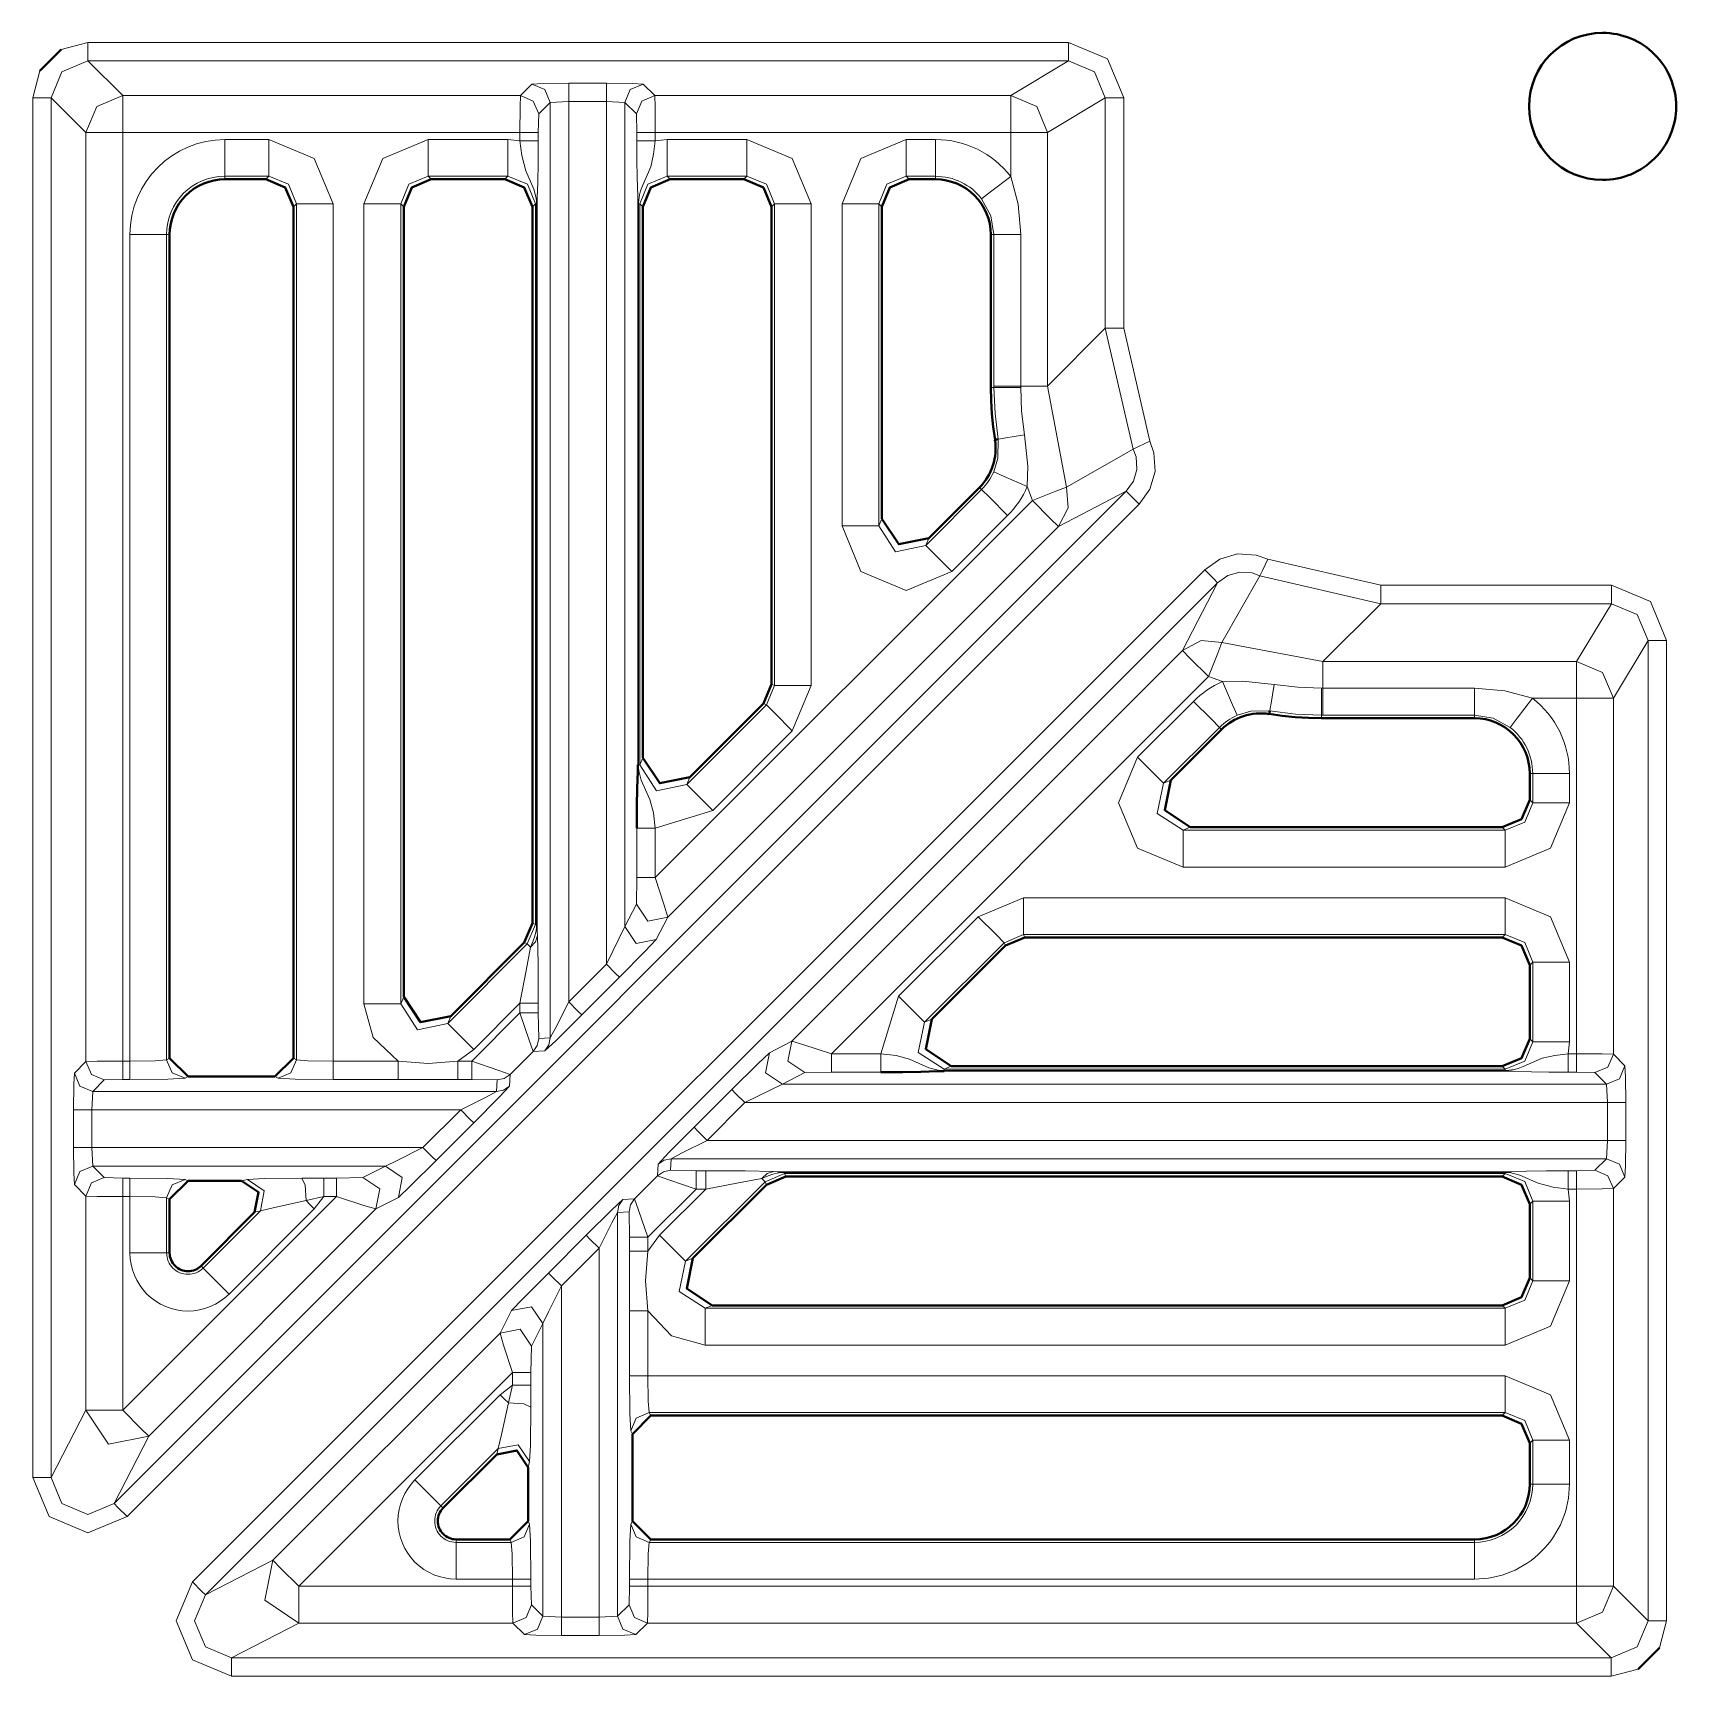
# Model space of a CAD drawing. Header units: millimetres. Extents: x 0 to 2941, y -405 to 1422.
# Drawn here: x 516.38 to 561.07, y 520.5 to 565.19 of the extents above; entities that cross this region are included whole.
import ezdxf

# ---------------------------------------------------------------- set-up
doc = ezdxf.new("R2010")
doc.units = ezdxf.units.MM
doc.layers.add('FINE', color=9, linetype='Continuous')
doc.layers.add('OUTLINE', color=7, linetype='Continuous')

msp = doc.modelspace()

# ---------------------------------------------------------------- linework, layer by layer
at = {"layer": 'FINE', "lineweight": 9}
for p, q in [((517.152, 564.739), (517.879, 564.927)), ((517.879, 564.927), (544.544, 564.927)), ((544.544, 564.427), (517.879, 564.427)), ((517.879, 564.427), (518.823, 563.484)), ((542.971, 563.484), (544.544, 564.427)), ((516.38, 563.428), (516.568, 564.155)), ((529.636, 563.484), (529.951, 563.799)), ((530.951, 563.824), (531.976, 563.824)), ((532.976, 563.799), (533.291, 563.484)), ((516.38, 525.904), (516.38, 563.428)), ((516.88, 563.428), (516.88, 525.904)), ((517.823, 562.484), (516.88, 563.428)), ((518.823, 563.484), (529.636, 563.484)), ((530.451, 563.299), (530.136, 562.984)), ((530.951, 563.325), (530.451, 563.299)), ((530.451, 563.299), (530.451, 537.861)), ((530.951, 538.837), (530.951, 563.325)), ((531.976, 563.325), (530.951, 563.325)), ((531.976, 563.325), (531.976, 539.863)), ((532.476, 563.299), (531.976, 563.325)), ((532.476, 540.886), (532.476, 563.299)), ((532.792, 562.984), (532.476, 563.299)), ((533.291, 563.484), (542.971, 563.484)), ((545.544, 563.428), (543.97, 562.484)), ((545.544, 557.161), (545.544, 563.428)), ((546.044, 563.428), (546.044, 557.161)), ((530.136, 562.984), (530.123, 562.484)), ((532.804, 562.484), (532.792, 562.984)), ((517.823, 537.216), (517.823, 562.484)), ((529.623, 562.484), (518.823, 562.484)), ((518.823, 562.484), (518.823, 537.229)), ((521.599, 562.289), (522.796, 562.289)), ((527.131, 562.289), (529.296, 562.289)), ((530.123, 562.484), (530.123, 562.258)), ((532.804, 562.258), (532.804, 562.484)), ((533.304, 562.484), (533.304, 562.258)), ((533.304, 562.258), (533.631, 562.289)), ((533.631, 562.289), (535.796, 562.289)), ((540.131, 562.289), (540.929, 562.289)), ((543.97, 562.484), (543.97, 555.586)), ((529.296, 561.29), (527.131, 561.29)), ((527.131, 561.29), (527.213, 561.209)), ((529.215, 561.209), (529.296, 561.29)), ((535.796, 561.29), (533.631, 561.29)), ((533.631, 561.29), (533.713, 561.209)), ((535.715, 561.209), (535.796, 561.29)), ((525.384, 538.782), (525.384, 560.541)), ((526.464, 560.46), (526.382, 560.541)), ((526.382, 560.541), (526.382, 538.782)), ((530.045, 560.541), (529.964, 560.46)), ((530.045, 540.947), (530.045, 560.541)), ((530.077, 540.947), (530.077, 560.541)), ((530.094, 560.541), (530.094, 540.947)), ((532.833, 545.282), (532.833, 560.541)), ((532.964, 560.46), (532.882, 560.541)), ((532.882, 560.541), (532.882, 545.282)), ((536.545, 560.541), (536.464, 560.46)), ((536.545, 547.447), (536.545, 560.541)), ((537.544, 560.541), (537.544, 547.447)), ((538.384, 551.782), (538.384, 560.541)), ((519.019, 537.229), (519.019, 559.708)), ((520.099, 559.708), (520.017, 559.708)), ((542.515, 559.708), (542.429, 559.708)), ((542.515, 555.586), (542.515, 559.708)), ((543.242, 559.708), (543.242, 555.586)), ((543.97, 555.586), (545.544, 557.161)), ((546.305, 553.87), (545.544, 557.161)), ((546.044, 557.161), (546.754, 554.089)), ((542.429, 555.547), (542.515, 555.547)), ((542.515, 555.547), (542.515, 555.586)), ((543.242, 555.586), (543.242, 555.546)), ((543.97, 555.586), (544.489, 552.84)), ((544.489, 552.84), (546.305, 553.87)), ((543.56, 552.475), (543.423, 552.85)), ((546.466, 552.37), (518.94, 524.844)), ((533.304, 542.218), (543.56, 552.475)), ((546.112, 552.723), (544.267, 551.768)), ((542.885, 552.064), (541.367, 550.546)), ((544.267, 551.768), (533.645, 541.145)), ((553.037, 550.168), (549.965, 550.877)), ((521.074, 522.711), (548.599, 550.236)), ((548.599, 550.236), (547.644, 548.391)), ((548.716, 548.613), (549.746, 550.429)), ((549.746, 550.429), (553.037, 549.668)), ((559.305, 550.168), (553.037, 550.168)), ((551.462, 548.094), (553.037, 549.668)), ((547.644, 548.391), (537.021, 537.769)), ((551.462, 548.094), (548.716, 548.613)), ((560.803, 522.003), (560.803, 548.668)), ((536.326, 546.917), (536.545, 547.447)), ((536.464, 547.48), (536.545, 547.447)), ((537.544, 547.447), (537.032, 546.211)), ((547.941, 547.009), (546.422, 545.491)), ((551.462, 547.366), (551.422, 547.366)), ((557.162, 547.094), (558.36, 547.094)), ((558.36, 547.094), (558.36, 537.428)), ((534.161, 544.752), (536.326, 546.917)), ((536.326, 546.917), (536.244, 546.951)), ((551.424, 546.553), (551.424, 546.638)), ((551.424, 546.638), (551.462, 546.638)), ((537.032, 546.211), (534.867, 544.046)), ((547.128, 544.784), (548.647, 546.303)), ((548.647, 546.303), (548.704, 546.246)), ((532.882, 545.282), (532.964, 545.478)), ((534.242, 544.948), (534.161, 544.752)), ((547.325, 544.866), (547.128, 544.784)), ((558.165, 544.255), (558.165, 545.053)), ((534.867, 544.046), (533.304, 543.559)), ((532.804, 542.218), (532.804, 543.559)), ((533.304, 543.559), (533.304, 542.218)), ((547.658, 542.507), (556.417, 542.507)), ((532.791, 541.499), (532.804, 542.218)), ((543.323, 541.668), (542.087, 541.155)), ((556.417, 541.668), (543.323, 541.668)), ((532.476, 540.886), (532.791, 541.499)), ((529.826, 540.417), (530.045, 540.947)), ((529.964, 540.98), (530.045, 540.947)), ((533.645, 541.145), (533.33, 540.533)), ((529.826, 540.417), (529.744, 540.45)), ((540.628, 538.284), (542.793, 540.449)), ((542.793, 540.449), (543.323, 540.669)), ((542.793, 540.449), (542.827, 540.368)), ((556.417, 540.669), (556.336, 540.588)), ((530.951, 538.837), (531.976, 539.863)), ((557.085, 539.838), (557.166, 539.92)), ((558.165, 537.755), (558.165, 539.92)), ((532.33, 539.509), (531.304, 538.483)), ((526.382, 538.782), (526.464, 538.978)), ((528.314, 537.229), (529.623, 538.537)), ((529.623, 538.802), (528.367, 537.546)), ((529.623, 538.537), (529.623, 538.802)), ((527.742, 538.448), (527.661, 538.252)), ((540.825, 538.366), (540.628, 538.284)), ((530.136, 537.843), (530.451, 537.861)), ((537.021, 537.769), (536.409, 537.453)), ((558.134, 537.428), (558.165, 537.755)), ((517.508, 536.901), (517.823, 537.216)), ((518.823, 537.229), (519.019, 537.229)), ((528.367, 537.546), (527.935, 537.229)), ((527.935, 537.229), (528.314, 537.229)), ((529.989, 537.49), (529.362, 536.862)), ((530.304, 537.508), (529.989, 537.49)), ((539.435, 537.428), (538.095, 537.428)), ((558.36, 537.428), (558.134, 537.428)), ((559.675, 537.1), (559.36, 537.415)), ((518.323, 536.716), (518.008, 536.401)), ((518.823, 536.729), (518.323, 536.716)), ((519.019, 536.729), (518.823, 536.729)), ((520.599, 536.807), (520.517, 536.766)), ((523.046, 536.766), (522.964, 536.807)), ((526.316, 536.729), (524.543, 536.729)), ((528.314, 536.729), (527.935, 536.729)), ((529.008, 536.716), (528.314, 536.729)), ((529.362, 536.862), (529.344, 536.547)), ((536.763, 536.6), (537.375, 536.915)), ((537.375, 536.915), (538.095, 536.928)), ((538.095, 536.928), (539.435, 536.928)), ((556.417, 536.974), (541.158, 536.974)), ((541.158, 536.957), (556.417, 536.957)), ((558.134, 536.928), (558.36, 536.928)), ((558.36, 536.928), (558.86, 536.915)), ((558.86, 536.915), (559.175, 536.6)), ((518.008, 536.401), (517.982, 535.901)), ((535.385, 536.454), (534.359, 535.428)), ((536.763, 536.6), (559.175, 536.6)), ((559.175, 536.6), (559.201, 536.1)), ((517.483, 534.875), (517.483, 535.901)), ((528.015, 535.901), (517.982, 535.901)), ((517.982, 535.901), (517.982, 534.875)), ((526.989, 534.875), (528.015, 535.901)), ((534.713, 535.074), (535.739, 536.1)), ((559.201, 536.1), (535.739, 536.1)), ((559.701, 535.074), (559.701, 536.1)), ((528.368, 535.548), (527.343, 534.522)), ((534.713, 535.074), (559.201, 535.074)), ((517.982, 534.875), (526.989, 534.875)), ((517.982, 534.875), (518.008, 534.375)), ((533.719, 534.26), (533.737, 534.575)), ((559.175, 534.575), (533.737, 534.575)), ((559.175, 534.575), (558.86, 534.259)), ((518.008, 534.375), (518.323, 534.06)), ((525.965, 534.375), (518.008, 534.375)), ((518.323, 534.06), (518.823, 534.047)), ((518.823, 534.047), (519.019, 534.047)), ((520.517, 534.01), (520.599, 533.969)), ((522.056, 533.969), (522.213, 534.01)), ((523.697, 534.045), (524.295, 534.047)), ((525.353, 534.06), (525.965, 534.375)), ((533.366, 534.113), (532.738, 533.486)), ((533.384, 534.428), (533.366, 534.113)), ((534.413, 534.247), (533.719, 534.26)), ((534.678, 534.247), (534.413, 534.247)), ((536.293, 533.949), (536.823, 534.169)), ((536.823, 534.201), (556.417, 534.201)), ((536.856, 534.087), (536.823, 534.169)), ((536.823, 534.169), (556.417, 534.169)), ((556.417, 534.169), (556.336, 534.087)), ((558.36, 534.247), (558.134, 534.247)), ((558.86, 534.259), (558.36, 534.247)), ((559.36, 533.76), (559.675, 534.075)), ((533.105, 532.438), (534.413, 533.747)), ((534.128, 531.785), (536.293, 533.949)), ((536.293, 533.949), (536.327, 533.868)), ((558.134, 533.747), (558.36, 533.747)), ((558.165, 533.42), (558.134, 533.747)), ((559.36, 522.947), (559.36, 533.76)), ((518.823, 533.548), (518.823, 527.737)), ((519.019, 533.548), (518.823, 533.548)), ((519.019, 532.012), (519.019, 533.548)), ((524.032, 533.211), (521.716, 530.895)), ((524.295, 533.548), (523.809, 533.434)), ((524.295, 533.548), (524.032, 533.211)), ((526.319, 533.522), (525.707, 533.207)), ((532.277, 533.114), (532.592, 533.132)), ((532.738, 533.486), (532.423, 533.468)), ((532.592, 533.132), (532.605, 532.438)), ((557.085, 533.339), (557.166, 533.42)), ((558.165, 531.255), (558.165, 533.42)), ((531.424, 532.492), (530.398, 531.466)), ((532.605, 532.438), (532.605, 532.059)), ((531.777, 532.139), (531.777, 522.106)), ((534.325, 531.866), (534.128, 531.785)), ((520.952, 531.659), (521.01, 531.601)), ((530.751, 522.106), (530.751, 531.113)), ((529.398, 530.443), (529.083, 529.83)), ((532.605, 530.44), (532.605, 528.667)), ((533.105, 528.667), (533.105, 530.44)), ((534.658, 530.506), (534.854, 530.587)), ((556.417, 530.506), (534.658, 530.506)), ((556.336, 530.587), (556.417, 530.506)), ((529.936, 529.477), (530.252, 530.089)), ((529.083, 529.83), (522.906, 523.654)), ((529.923, 528.757), (529.936, 529.477)), ((534.658, 529.507), (556.417, 529.507)), ((523.613, 522.947), (529.424, 528.757)), ((529.424, 528.757), (529.424, 528.418)), ((529.923, 528.418), (529.923, 528.757)), ((556.417, 528.667), (533.105, 528.667)), ((529.424, 528.418), (529.087, 528.156)), ((529.424, 528.418), (529.31, 527.932)), ((529.921, 527.82), (529.923, 528.418)), ((529.087, 528.156), (526.771, 525.84)), ((516.88, 525.904), (517.823, 527.737)), ((533.183, 527.587), (533.142, 527.669)), ((533.142, 527.669), (556.417, 527.669)), ((556.417, 527.669), (556.336, 527.587)), ((532.642, 527.17), (532.683, 527.087)), ((557.085, 526.838), (557.166, 526.92)), ((557.166, 526.92), (557.166, 525.722)), ((558.165, 525.722), (558.165, 526.92)), ((527.477, 525.133), (529.033, 526.69)), ((529.033, 526.69), (528.993, 526.534)), ((529.845, 526.18), (529.886, 526.337)), ((557.166, 525.722), (557.085, 525.722)), ((527.535, 525.076), (527.477, 525.133)), ((529.886, 524.64), (529.845, 524.722)), ((532.683, 524.722), (532.642, 524.64)), ((529.346, 524.222), (529.386, 524.141)), ((533.142, 524.141), (533.183, 524.222)), ((555.585, 524.222), (555.585, 524.141)), ((555.585, 524.141), (533.142, 524.141)), ((522.906, 523.654), (521.074, 522.711)), ((529.424, 522.947), (523.613, 522.947)), ((527.888, 523.142), (529.424, 523.142)), ((529.424, 523.142), (529.424, 522.947)), ((529.923, 522.947), (529.923, 523.142)), ((532.605, 522.947), (532.592, 522.447)), ((532.605, 523.142), (532.605, 522.947)), ((533.105, 523.142), (555.585, 523.142)), ((533.105, 522.947), (533.105, 523.142)), ((521.78, 521.003), (523.613, 521.947)), ((523.613, 521.947), (529.436, 521.947)), ((529.436, 521.947), (529.752, 521.632)), ((530.751, 522.106), (530.252, 522.132)), ((533.092, 521.947), (558.36, 521.947)), ((558.36, 521.947), (559.304, 521.003)), ((560.616, 521.276), (560.803, 522.003)), ((530.751, 521.606), (531.777, 521.606)), ((559.304, 521.003), (521.78, 521.003))]:
    msp.add_line(p, q, dxfattribs=at)
for points in [[(517.879, 564.427), (517.879, 564.578), (517.879, 564.927)], [(544.544, 564.927), (544.544, 564.578), (544.544, 564.427)], [(544.544, 564.927), (545.605, 564.488), (546.044, 563.428)], [(517.879, 564.427), (517.172, 564.135), (516.88, 563.428)], [(545.544, 563.428), (545.252, 564.135), (544.544, 564.427)], [(529.951, 563.799), (530.253, 563.817), (530.951, 563.824)], [(529.951, 563.799), (530.304, 563.652), (530.451, 563.299)], [(530.951, 563.824), (530.951, 563.673), (530.951, 563.325)], [(531.976, 563.824), (531.976, 563.673), (531.976, 563.325)], [(531.976, 563.824), (532.674, 563.817), (532.976, 563.799)], [(532.476, 563.299), (532.623, 563.652), (532.976, 563.799)], [(516.88, 563.428), (516.729, 563.428), (516.38, 563.428)], [(517.823, 562.484), (518.116, 563.191), (518.823, 563.484)], [(518.823, 563.484), (518.823, 563.182), (518.823, 562.484)], [(529.623, 562.484), (529.627, 563.182), (529.636, 563.484)], [(529.636, 563.484), (529.989, 563.337), (530.136, 562.984)], [(532.792, 562.984), (532.938, 563.337), (533.291, 563.484)], [(533.291, 563.484), (533.3, 563.182), (533.304, 562.484)], [(542.971, 563.484), (542.971, 563.182), (542.971, 562.484)], [(542.971, 563.484), (543.677, 563.191), (543.97, 562.484)], [(546.044, 563.428), (545.698, 563.428), (545.544, 563.428)], [(518.823, 562.484), (518.125, 562.484), (517.823, 562.484)], [(521.599, 562.289), (521.599, 561.6), (521.599, 561.29)], [(522.796, 562.289), (522.796, 561.6), (522.796, 561.29)], [(522.796, 562.289), (524.032, 561.777), (524.543, 560.541)], [(525.384, 560.541), (525.895, 561.777), (527.131, 562.289)], [(527.131, 562.289), (527.131, 561.6), (527.131, 561.29)], [(529.296, 562.289), (529.623, 562.258), (529.623, 562.484)], [(529.296, 562.289), (529.296, 561.6), (529.296, 561.29)], [(529.623, 562.484), (529.972, 562.484), (530.123, 562.484)], [(529.623, 562.258), (529.972, 562.258), (530.123, 562.258)], [(530.077, 560.541), (530.075, 560.611), (530.066, 560.698), (530.006, 560.937), (529.784, 561.437), (529.673, 561.851), (529.623, 562.258)], [(530.123, 562.258), (530.12, 561.666), (530.11, 561.118), (530.097, 560.71), (530.094, 560.602), (530.094, 560.568), (530.094, 560.541)], [(532.804, 562.484), (532.955, 562.484), (533.304, 562.484)], [(532.804, 562.258), (532.955, 562.258), (533.304, 562.258)], [(532.833, 560.541), (532.833, 560.554), (532.833, 560.581), (532.832, 560.64), (532.83, 560.689), (532.828, 560.763), (532.814, 561.257), (532.807, 561.727), (532.804, 562.258)], [(533.304, 562.258), (533.261, 561.894), (533.183, 561.551), (532.958, 561.033), (532.907, 560.896), (532.878, 560.789), (532.855, 560.644), (532.85, 560.574), (532.85, 560.541)], [(542.971, 561.286), (542.971, 562.484), (533.304, 562.484)], [(533.631, 561.29), (533.631, 561.6), (533.631, 562.289)], [(535.796, 561.29), (535.796, 561.6), (535.796, 562.289)], [(535.796, 562.289), (537.032, 561.777), (537.544, 560.541)], [(538.384, 560.541), (538.895, 561.777), (540.131, 562.289)], [(540.131, 561.29), (540.131, 561.6), (540.131, 562.289)], [(540.929, 561.29), (540.929, 561.6), (540.929, 562.289)], [(543.97, 562.484), (543.662, 562.484), (542.971, 562.484)], [(522.715, 561.209), (522.796, 561.29), (521.599, 561.29), (521.599, 561.209)], [(523.545, 560.541), (523.327, 561.072), (522.796, 561.29)], [(527.131, 561.29), (526.6, 561.072), (526.382, 560.541)], [(530.045, 560.541), (529.827, 561.072), (529.296, 561.29)], [(533.631, 561.29), (533.1, 561.072), (532.882, 560.541)], [(536.545, 560.541), (536.327, 561.072), (535.796, 561.29)], [(540.131, 561.29), (539.6, 561.072), (539.382, 560.541)], [(540.929, 561.209), (540.929, 561.29), (540.131, 561.29), (540.213, 561.209)], [(542.181, 560.676), (542.426, 560.865), (542.971, 561.286)], [(542.971, 561.286), (543.174, 560.529), (543.242, 559.708)], [(523.464, 537.307), (523.545, 537.266), (523.545, 560.541), (523.464, 560.46)], [(524.543, 560.541), (523.855, 560.541), (523.545, 560.541)], [(524.543, 560.541), (524.543, 537.229), (526.316, 537.229)], [(526.382, 560.541), (526.072, 560.541), (525.384, 560.541)], [(530.077, 560.541), (530.056, 560.541), (530.045, 560.541)], [(530.077, 560.541), (530.089, 560.541), (530.094, 560.541)], [(532.833, 560.541), (532.839, 560.541), (532.85, 560.541)], [(532.882, 560.541), (532.871, 560.541), (532.85, 560.541), (532.85, 545.282)], [(537.544, 560.541), (536.855, 560.541), (536.545, 560.541)], [(539.382, 560.541), (539.072, 560.541), (538.384, 560.541)], [(539.464, 560.46), (539.382, 560.541), (539.382, 551.782), (539.464, 551.978)], [(542.515, 559.708), (542.431, 560.211), (542.181, 560.676)], [(520.017, 559.708), (519.707, 559.708), (519.019, 559.708)], [(520.017, 559.708), (520.017, 537.266), (520.099, 537.307)], [(542.515, 559.708), (542.732, 559.708), (543.242, 559.708)], [(546.044, 557.161), (545.698, 557.161), (545.544, 557.161)], [(543.242, 555.586), (542.732, 555.586), (542.515, 555.586)], [(543.242, 555.546), (542.732, 555.547), (542.515, 555.547)], [(542.63, 554.14), (542.544, 554.842), (542.515, 555.547)], [(543.97, 555.586), (543.754, 555.586), (543.242, 555.586)], [(543.242, 555.546), (543.269, 554.901), (543.349, 554.258)], [(542.509, 553.252), (542.622, 553.623), (542.626, 554.139)], [(543.347, 554.255), (543.068, 554.211), (542.842, 554.174), (542.69, 554.15), (542.626, 554.14)], [(543.347, 554.257), (543.436, 553.409), (543.423, 552.85)], [(546.112, 552.723), (546.307, 552.998), (546.4, 553.321), (546.381, 553.657), (546.305, 553.87)], [(546.754, 554.089), (546.445, 553.938), (546.305, 553.87)], [(546.754, 554.089), (546.867, 553.769), (546.897, 553.266), (546.758, 552.781), (546.466, 552.37)], [(543.423, 552.85), (542.793, 553.127), (542.509, 553.252)], [(540.742, 551.449), (540.661, 551.252), (542.179, 552.771), (542.122, 552.828)], [(544.489, 552.84), (544.2, 552.726), (543.56, 552.475)], [(544.489, 552.84), (544.538, 552.271), (544.267, 551.768)], [(525.707, 533.207), (519.53, 527.03), (518.587, 525.198), (546.112, 552.723)], [(542.885, 552.064), (542.399, 552.551), (542.179, 552.771)], [(543.56, 552.475), (544.056, 551.979), (544.267, 551.768)], [(546.112, 552.723), (546.218, 552.617), (546.466, 552.37)], [(539.382, 551.782), (539.072, 551.782), (538.384, 551.782)], [(541.367, 550.546), (540.128, 550.029), (538.894, 550.541), (538.384, 551.782)], [(539.382, 551.782), (539.839, 551.077), (540.661, 551.252)], [(541.367, 550.546), (540.88, 551.033), (540.661, 551.252)], [(549.965, 550.877), (549.646, 550.991), (549.142, 551.021), (548.657, 550.881), (548.246, 550.589)], [(548.246, 550.589), (520.72, 523.064), (520.28, 522.003), (520.719, 520.943), (521.78, 520.504)], [(548.599, 550.236), (548.494, 550.342), (548.246, 550.589)], [(549.965, 550.877), (549.815, 550.569), (549.746, 550.429)], [(548.599, 550.236), (548.874, 550.431), (549.198, 550.524), (549.533, 550.505), (549.746, 550.429)], [(553.037, 550.168), (553.037, 549.822), (553.037, 549.668)], [(559.305, 550.168), (559.305, 549.822), (559.305, 549.668)], [(560.803, 548.668), (560.365, 549.728), (559.305, 550.168)], [(553.037, 549.668), (559.305, 549.668), (558.36, 548.094), (551.462, 548.094)], [(559.305, 549.668), (560.011, 549.376), (560.304, 548.668)], [(548.716, 548.613), (548.147, 548.662), (547.644, 548.391)], [(548.351, 547.684), (547.855, 548.18), (547.644, 548.391)], [(548.716, 548.613), (548.602, 548.323), (548.351, 547.684)], [(560.304, 548.668), (560.304, 522.003), (559.36, 522.947)], [(559.36, 537.415), (559.36, 547.094), (560.304, 548.668)], [(560.803, 548.668), (560.455, 548.668), (560.304, 548.668)], [(551.462, 548.094), (551.462, 547.878), (551.462, 547.366)], [(558.36, 548.094), (558.36, 547.786), (558.36, 547.094)], [(559.36, 547.094), (559.067, 547.8), (558.36, 548.094)], [(537.544, 547.447), (536.855, 547.447), (536.545, 547.447)], [(538.095, 537.428), (548.351, 547.684), (548.726, 547.547)], [(550.133, 547.471), (549.285, 547.56), (548.726, 547.547)], [(548.726, 547.547), (549.004, 546.916), (549.128, 546.632)], [(550.132, 547.471), (550.087, 547.192), (550.051, 546.966), (550.026, 546.813), (550.017, 546.75)], [(551.422, 547.366), (550.778, 547.393), (550.134, 547.473)], [(547.941, 547.009), (548.427, 546.523), (548.647, 546.303)], [(551.422, 547.366), (551.423, 546.856), (551.424, 546.638)], [(551.462, 547.366), (551.462, 546.856), (551.462, 546.638)], [(557.162, 547.094), (556.405, 547.298), (555.585, 547.366), (551.462, 547.366)], [(555.585, 546.638), (555.585, 546.856), (555.585, 547.366)], [(556.552, 546.304), (556.742, 546.55), (557.162, 547.094)], [(559.36, 547.094), (559.058, 547.094), (558.36, 547.094)], [(537.032, 546.211), (536.545, 546.697), (536.326, 546.917)], [(549.128, 546.632), (549.499, 546.745), (550.015, 546.75)], [(550.016, 546.754), (550.718, 546.667), (551.424, 546.638)], [(551.462, 546.638), (555.585, 546.638), (555.585, 546.553)], [(555.585, 546.638), (556.088, 546.555), (556.552, 546.304)], [(532.833, 545.282), (532.839, 545.282), (532.85, 545.282)], [(532.882, 545.282), (532.871, 545.282), (532.85, 545.282)], [(532.85, 545.282), (532.852, 545.21), (532.861, 545.121), (532.924, 544.87), (533.157, 544.341), (533.253, 543.976), (533.304, 543.559)], [(532.882, 545.282), (533.339, 544.577), (534.161, 544.752)], [(546.422, 545.491), (545.906, 544.252), (546.417, 543.018), (547.658, 542.507)], [(546.422, 545.491), (546.909, 545.004), (547.128, 544.784)], [(534.867, 544.046), (534.38, 544.533), (534.161, 544.752)], [(547.658, 543.506), (546.953, 543.963), (547.128, 544.784)], [(557.085, 545.053), (557.166, 545.053), (557.166, 544.255), (557.085, 544.336)], [(557.166, 545.053), (557.476, 545.053), (558.165, 545.053)], [(557.166, 544.255), (556.948, 543.724), (556.417, 543.506)], [(556.417, 542.507), (557.653, 543.019), (558.165, 544.255)], [(557.166, 544.255), (557.476, 544.255), (558.165, 544.255)], [(532.804, 543.559), (532.955, 543.559), (533.304, 543.559)], [(556.336, 543.587), (556.417, 543.506), (547.658, 543.506), (547.854, 543.587)], [(547.658, 543.506), (547.658, 543.196), (547.658, 542.507)], [(556.417, 543.506), (556.417, 543.196), (556.417, 542.507)], [(532.804, 542.218), (532.955, 542.218), (533.304, 542.218)], [(533.304, 542.218), (533.548, 541.471), (533.645, 541.145)], [(543.323, 541.668), (543.323, 540.979), (543.323, 540.669)], [(556.417, 541.668), (556.417, 540.979), (556.417, 540.669)], [(558.165, 539.92), (557.653, 541.156), (556.417, 541.668)], [(532.791, 541.499), (533.1, 541.037), (533.645, 541.145)], [(529.912, 540.33), (529.987, 540.499), (530.03, 540.625), (530.064, 540.78), (530.073, 540.856), (530.077, 540.925), (530.077, 540.947)], [(530.077, 540.947), (530.056, 540.947), (530.045, 540.947)], [(530.077, 540.947), (530.089, 540.947), (530.094, 540.947)], [(530.094, 540.947), (530.094, 540.938), (530.094, 540.912), (530.094, 540.882), (530.096, 540.815), (530.098, 540.75), (530.103, 540.64)], [(531.976, 539.863), (532.325, 540.568), (532.476, 540.886)], [(532.476, 540.886), (532.785, 540.425), (533.33, 540.533)], [(542.087, 541.155), (539.922, 538.991), (539.435, 537.428)], [(542.087, 541.155), (542.574, 540.669), (542.793, 540.449)], [(527.661, 538.252), (529.826, 540.417), (529.852, 540.391), (529.912, 540.33)], [(529.623, 538.802), (529.797, 539.696), (529.912, 540.33)], [(529.912, 540.33), (530.051, 540.468), (530.103, 540.64)], [(530.103, 540.64), (530.117, 539.876), (530.123, 538.802)], [(533.33, 540.533), (533.028, 540.214), (532.33, 539.509)], [(543.356, 540.588), (543.323, 540.669), (556.417, 540.669)], [(556.417, 540.669), (556.948, 540.451), (557.166, 539.92)], [(531.976, 539.863), (532.224, 539.615), (532.33, 539.509)], [(557.166, 539.92), (557.166, 537.755), (557.085, 537.836)], [(557.166, 539.92), (557.476, 539.92), (558.165, 539.92)], [(539.922, 538.991), (540.409, 538.504), (540.628, 538.284)], [(526.382, 538.782), (526.072, 538.782), (525.384, 538.782)], [(526.316, 537.229), (525.635, 537.873), (525.384, 538.782)], [(526.382, 538.782), (526.839, 538.077), (527.661, 538.252)], [(529.623, 538.802), (529.972, 538.802), (530.123, 538.802)], [(529.623, 538.537), (529.972, 538.537), (530.123, 538.537)], [(529.989, 537.49), (529.874, 537.797), (529.623, 538.537)], [(530.123, 538.802), (530.123, 538.537), (530.136, 537.843)], [(531.304, 538.483), (530.606, 537.792), (530.304, 537.508)], [(530.451, 537.861), (530.602, 538.146), (530.951, 538.837)], [(530.951, 538.837), (531.198, 538.589), (531.304, 538.483)], [(527.661, 538.252), (527.88, 538.033), (528.367, 537.546)], [(541.158, 537.006), (540.453, 537.463), (540.628, 538.284)], [(529.989, 537.49), (530.098, 537.652), (530.136, 537.843)], [(530.451, 537.861), (530.413, 537.67), (530.304, 537.508)], [(537.375, 536.915), (536.914, 537.224), (537.021, 537.769)], [(538.095, 537.428), (537.347, 537.672), (537.021, 537.769)], [(557.166, 537.755), (556.948, 537.224), (556.417, 537.006)], [(557.166, 537.755), (557.476, 537.755), (558.165, 537.755)], [(517.823, 537.216), (518.125, 537.225), (518.823, 537.229)], [(518.323, 536.716), (517.97, 536.863), (517.823, 537.216)], [(518.823, 536.729), (518.823, 536.88), (518.823, 537.229)], [(519.019, 537.229), (519.707, 537.239), (520.017, 537.266)], [(519.019, 536.729), (519.019, 536.88), (519.019, 537.229)], [(520.517, 536.766), (520.164, 536.913), (520.017, 537.266)], [(523.545, 537.266), (523.398, 536.913), (523.046, 536.766)], [(523.545, 537.266), (523.855, 537.239), (524.543, 537.229)], [(524.543, 537.229), (524.543, 536.88), (524.543, 536.729)], [(526.316, 537.229), (526.316, 536.88), (526.316, 536.729)], [(526.316, 537.229), (527.126, 537.163), (527.935, 537.229)], [(527.935, 537.229), (527.935, 536.88), (527.935, 536.729)], [(528.314, 537.229), (528.314, 536.88), (528.314, 536.729)], [(528.314, 537.229), (529.054, 536.977), (529.362, 536.862)], [(536.409, 537.453), (536.09, 537.152), (535.385, 536.454)], [(536.763, 536.6), (536.301, 536.909), (536.409, 537.453)], [(538.095, 536.928), (538.095, 537.079), (538.095, 537.428)], [(539.435, 536.928), (539.435, 537.079), (539.435, 537.428)], [(541.158, 537.006), (541.158, 536.995), (541.158, 536.974), (541.086, 536.976), (540.997, 536.985), (540.746, 537.048), (540.217, 537.281), (539.853, 537.377), (539.435, 537.428)], [(558.134, 537.428), (557.77, 537.385), (557.427, 537.307), (556.909, 537.082), (556.772, 537.031), (556.666, 537.002), (556.52, 536.979), (556.45, 536.974), (556.417, 536.974)], [(558.134, 536.928), (558.134, 537.079), (558.134, 537.428)], [(558.36, 536.928), (558.36, 537.079), (558.36, 537.428)], [(559.36, 537.415), (559.058, 537.424), (558.36, 537.428)], [(558.86, 536.915), (559.213, 537.062), (559.36, 537.415)], [(517.483, 535.901), (517.49, 536.599), (517.508, 536.901)], [(518.008, 536.401), (517.655, 536.547), (517.508, 536.901)], [(518.008, 536.401), (528.99, 536.401), (529.008, 536.716)], [(520.517, 536.766), (520.051, 536.74), (519.019, 536.729)], [(524.543, 536.729), (523.511, 536.74), (523.046, 536.766)], [(527.935, 536.729), (527.126, 536.729), (526.316, 536.729)], [(529.362, 536.862), (529.2, 536.754), (529.008, 536.716)], [(556.336, 537.087), (556.417, 537.006), (541.158, 537.006), (541.354, 537.087)], [(541.158, 536.957), (541.158, 536.962), (541.158, 536.974)], [(556.417, 537.006), (556.417, 536.995), (556.417, 536.974)], [(556.417, 536.957), (556.417, 536.962), (556.417, 536.974)], [(556.417, 536.957), (556.43, 536.957), (556.457, 536.957), (556.516, 536.956), (556.565, 536.954), (556.639, 536.951), (557.133, 536.937), (557.604, 536.931), (558.134, 536.928)], [(559.175, 536.6), (559.529, 536.747), (559.675, 537.1)], [(559.701, 536.1), (559.693, 536.798), (559.675, 537.1)], [(528.015, 535.901), (528.706, 536.25), (528.99, 536.401)], [(529.344, 536.547), (529.059, 536.245), (528.368, 535.548)], [(529.344, 536.547), (529.182, 536.439), (528.99, 536.401)], [(535.739, 536.1), (535.491, 536.348), (535.385, 536.454)], [(535.739, 536.1), (536.444, 536.449), (536.763, 536.6)], [(517.982, 535.901), (517.634, 535.901), (517.483, 535.901)], [(528.368, 535.548), (528.263, 535.653), (528.015, 535.901)], [(559.201, 536.1), (559.201, 535.074), (559.175, 534.575)], [(559.701, 536.1), (559.55, 536.1), (559.201, 536.1)], [(534.359, 535.428), (533.669, 534.73), (533.384, 534.428)], [(534.713, 535.074), (534.465, 535.322), (534.359, 535.428)], [(533.737, 534.575), (534.022, 534.726), (534.713, 535.074)], [(559.701, 535.074), (559.55, 535.074), (559.201, 535.074)], [(559.675, 534.075), (559.693, 534.377), (559.701, 535.074)], [(517.982, 534.875), (517.634, 534.875), (517.483, 534.875)], [(517.508, 533.875), (517.49, 534.178), (517.483, 534.875)], [(525.965, 534.375), (526.284, 534.526), (526.989, 534.875)], [(527.343, 534.522), (526.638, 533.824), (526.319, 533.522)], [(527.343, 534.522), (527.237, 534.627), (526.989, 534.875)], [(533.737, 534.575), (533.546, 534.537), (533.384, 534.428)], [(559.675, 534.075), (559.529, 534.428), (559.175, 534.575)], [(518.008, 534.375), (517.655, 534.229), (517.508, 533.875)], [(518.323, 534.06), (517.97, 533.914), (517.823, 533.56)], [(518.823, 534.047), (518.823, 533.896), (518.823, 533.548)], [(519.019, 534.047), (519.019, 533.896), (519.019, 533.548)], [(519.019, 534.047), (520.051, 534.036), (520.517, 534.01)], [(520.517, 534.01), (520.164, 533.864), (520.017, 533.51)], [(522.213, 534.01), (522.666, 534.032), (523.697, 534.045)], [(522.566, 533.157), (522.672, 533.701), (522.213, 534.01)], [(523.809, 533.434), (523.785, 533.852), (523.697, 534.045)], [(524.295, 534.047), (524.633, 534.047), (525.353, 534.06)], [(524.295, 533.548), (524.295, 533.896), (524.295, 534.047)], [(524.633, 533.548), (524.633, 533.896), (524.633, 534.047)], [(525.707, 533.207), (525.814, 533.751), (525.353, 534.06)], [(526.319, 533.522), (526.427, 534.067), (525.965, 534.375)], [(533.366, 534.113), (533.528, 534.221), (533.719, 534.26)], [(533.366, 534.113), (533.674, 533.998), (534.413, 533.747)], [(534.413, 533.747), (534.413, 534.096), (534.413, 534.247)], [(534.678, 533.747), (534.678, 534.096), (534.678, 534.247)], [(536.516, 534.226), (535.752, 534.241), (534.678, 534.247)], [(534.678, 533.747), (535.572, 533.921), (536.206, 534.036)], [(536.206, 534.036), (536.344, 534.174), (536.516, 534.226)], [(536.206, 534.036), (536.375, 534.111), (536.501, 534.154), (536.656, 534.188), (536.732, 534.197), (536.801, 534.201), (536.823, 534.201)], [(536.293, 533.949), (536.267, 533.976), (536.206, 534.036)], [(556.417, 534.218), (536.823, 534.218), (536.814, 534.218), (536.788, 534.218), (536.758, 534.218), (536.691, 534.22), (536.627, 534.222), (536.516, 534.226)], [(536.823, 534.201), (536.823, 534.213), (536.823, 534.218)], [(536.823, 534.201), (536.823, 534.18), (536.823, 534.169)], [(558.134, 534.247), (557.542, 534.244), (556.994, 534.234), (556.586, 534.221), (556.478, 534.218), (556.444, 534.218), (556.417, 534.218)], [(556.417, 534.201), (556.417, 534.213), (556.417, 534.218)], [(556.417, 534.201), (556.417, 534.18), (556.417, 534.169), (556.948, 533.951), (557.166, 533.42)], [(556.417, 534.201), (556.488, 534.199), (556.574, 534.19), (556.814, 534.13), (557.314, 533.908), (557.727, 533.797), (558.134, 533.747)], [(558.134, 533.747), (558.134, 534.096), (558.134, 534.247)], [(558.36, 533.747), (558.36, 534.096), (558.36, 534.247)], [(559.36, 533.76), (559.213, 534.113), (558.86, 534.259)], [(517.823, 527.737), (517.823, 533.56), (517.508, 533.875)], [(558.36, 533.747), (558.36, 522.947), (533.105, 522.947)], [(534.413, 533.747), (534.678, 533.747), (533.422, 532.491)], [(558.36, 533.747), (559.058, 533.751), (559.36, 533.76)], [(518.823, 533.548), (518.125, 533.551), (517.823, 533.56)], [(518.823, 527.737), (524.633, 533.548), (524.295, 533.548)], [(520.017, 533.51), (519.707, 533.537), (519.019, 533.548)], [(520.099, 533.47), (520.017, 533.51), (520.017, 532.012), (520.099, 532.012)], [(521.01, 531.601), (522.566, 533.157), (522.41, 533.117)], [(523.809, 533.434), (522.947, 533.251), (522.566, 533.157)], [(523.809, 533.434), (523.919, 533.324), (524.032, 533.211)], [(525.707, 533.207), (525.38, 533.303), (524.633, 533.548)], [(530.751, 531.113), (531.777, 532.139), (532.126, 532.829), (532.277, 533.114)], [(532.423, 533.468), (532.122, 533.183), (531.424, 532.492)], [(532.423, 533.468), (532.315, 533.306), (532.277, 533.114)], [(532.592, 522.447), (532.277, 522.132), (532.277, 533.114)], [(532.738, 533.486), (532.63, 533.324), (532.592, 533.132)], [(533.105, 532.438), (532.853, 533.178), (532.738, 533.486)], [(557.166, 533.42), (557.166, 531.255), (557.085, 531.336)], [(558.165, 533.42), (557.476, 533.42), (557.166, 533.42)], [(531.424, 532.492), (531.529, 532.386), (531.777, 532.139)], [(533.105, 532.438), (532.756, 532.438), (532.605, 532.438)], [(533.422, 532.491), (533.105, 532.059), (533.105, 532.438)], [(534.128, 531.785), (533.909, 532.004), (533.422, 532.491)], [(520.017, 532.012), (519.707, 532.012), (519.019, 532.012)], [(533.105, 532.059), (532.756, 532.059), (532.605, 532.059)], [(532.605, 532.059), (532.605, 531.25), (532.605, 530.44)], [(533.105, 530.44), (533.039, 531.25), (533.105, 532.059)], [(534.658, 530.506), (533.953, 530.963), (534.128, 531.785)], [(521.01, 531.601), (521.229, 531.382), (521.716, 530.895)], [(530.398, 531.466), (529.7, 530.762), (529.398, 530.443)], [(530.398, 531.466), (530.504, 531.361), (530.751, 531.113)], [(530.252, 530.089), (530.402, 530.408), (530.751, 531.113)], [(557.166, 531.255), (556.948, 530.724), (556.417, 530.506)], [(556.417, 529.507), (557.653, 530.019), (558.165, 531.255)], [(558.165, 531.255), (557.476, 531.255), (557.166, 531.255)], [(529.398, 530.443), (529.943, 530.55), (530.252, 530.089)], [(533.105, 530.44), (532.756, 530.44), (532.605, 530.44)], [(533.105, 530.44), (533.75, 529.759), (534.658, 529.507)], [(534.658, 530.506), (534.658, 530.196), (534.658, 529.507)], [(556.417, 530.506), (556.417, 530.196), (556.417, 529.507)], [(530.252, 530.089), (530.252, 522.132), (529.936, 522.447), (529.923, 522.947)], [(529.083, 529.83), (529.628, 529.938), (529.936, 529.477)], [(529.083, 529.83), (529.18, 529.504), (529.424, 528.757)], [(529.424, 528.757), (529.773, 528.757), (529.923, 528.757)], [(533.105, 528.667), (532.756, 528.667), (532.605, 528.667)], [(532.605, 528.667), (532.616, 527.635), (532.642, 527.17)], [(533.142, 527.669), (533.116, 527.979), (533.105, 528.667)], [(556.417, 528.667), (556.417, 527.979), (556.417, 527.669)], [(558.165, 526.92), (557.653, 528.156), (556.417, 528.667)], [(529.424, 528.418), (529.773, 528.418), (529.923, 528.418)], [(529.31, 527.932), (529.127, 527.071), (529.033, 526.69)], [(529.31, 527.932), (529.2, 528.043), (529.087, 528.156)], [(529.31, 527.932), (529.728, 527.909), (529.921, 527.82)], [(529.886, 526.337), (529.908, 526.789), (529.921, 527.82)], [(518.823, 527.737), (518.125, 527.737), (517.823, 527.737)], [(519.53, 527.03), (518.441, 526.815), (517.823, 527.737)], [(518.823, 527.737), (519.319, 527.242), (519.53, 527.03)], [(533.142, 527.669), (532.789, 527.522), (532.642, 527.17)], [(556.417, 527.669), (556.948, 527.451), (557.166, 526.92)], [(558.165, 526.92), (557.476, 526.92), (557.166, 526.92)], [(529.033, 526.69), (529.577, 526.796), (529.886, 526.337)], [(516.88, 525.904), (516.729, 525.904), (516.38, 525.904)], [(518.94, 524.844), (517.879, 524.404), (516.819, 524.843), (516.38, 525.904)], [(516.88, 525.904), (517.172, 525.196), (517.879, 524.903), (518.587, 525.198)], [(527.477, 525.133), (527.258, 525.353), (526.771, 525.84)], [(558.165, 525.722), (557.476, 525.722), (557.166, 525.722)], [(518.587, 525.198), (518.692, 525.092), (518.94, 524.844)], [(529.886, 524.64), (529.74, 524.288), (529.386, 524.141)], [(529.923, 523.142), (529.913, 524.175), (529.886, 524.64)], [(532.642, 524.64), (532.616, 524.175), (532.605, 523.142)], [(532.642, 524.64), (532.789, 524.288), (533.142, 524.141)], [(529.386, 524.141), (527.888, 524.141), (527.888, 524.222)], [(527.888, 524.141), (527.888, 523.831), (527.888, 523.142)], [(529.386, 524.141), (529.413, 523.831), (529.424, 523.142)], [(533.105, 523.142), (533.116, 523.831), (533.142, 524.141)], [(555.585, 524.141), (555.585, 523.831), (555.585, 523.142)], [(522.906, 523.654), (522.691, 522.565), (523.613, 521.947)], [(523.613, 522.947), (523.118, 523.442), (522.906, 523.654)], [(521.074, 522.711), (520.968, 522.816), (520.72, 523.064)], [(523.613, 522.947), (523.613, 522.249), (523.613, 521.947)], [(529.923, 523.142), (529.773, 523.142), (529.424, 523.142)], [(529.923, 522.947), (529.773, 522.947), (529.424, 522.947)], [(529.424, 522.947), (529.427, 522.249), (529.436, 521.947)], [(532.605, 523.142), (532.756, 523.142), (533.105, 523.142)], [(532.605, 522.947), (532.756, 522.947), (533.105, 522.947)], [(533.092, 521.947), (533.101, 522.249), (533.105, 522.947)], [(558.36, 521.947), (559.067, 522.24), (559.36, 522.947)], [(559.36, 522.947), (559.058, 522.947), (558.36, 522.947)], [(558.36, 522.947), (558.36, 522.249), (558.36, 521.947)], [(521.78, 521.003), (521.072, 521.296), (520.779, 522.003), (521.074, 522.711)], [(529.936, 522.447), (529.79, 522.094), (529.436, 521.947)], [(532.592, 522.447), (532.739, 522.094), (533.092, 521.947)], [(530.252, 522.132), (530.105, 521.778), (529.752, 521.632)], [(532.277, 522.132), (531.777, 522.106), (530.751, 522.106)], [(530.751, 522.106), (530.751, 521.757), (530.751, 521.606)], [(531.777, 522.106), (531.777, 521.757), (531.777, 521.606)], [(531.777, 521.606), (532.475, 521.614), (532.777, 521.632), (533.092, 521.947)], [(532.277, 522.132), (532.424, 521.778), (532.777, 521.632)], [(560.304, 522.003), (560.011, 521.296), (559.304, 521.003)], [(560.304, 522.003), (560.455, 522.003), (560.803, 522.003)], [(529.752, 521.632), (530.054, 521.614), (530.751, 521.606)], [(521.78, 521.003), (521.78, 520.852), (521.78, 520.504)], [(521.78, 520.504), (559.304, 520.504), (560.031, 520.691)], [(559.304, 521.003), (559.304, 520.852), (559.304, 520.504)]]:
    msp.add_lwpolyline(points, dxfattribs=at)
for points in [[(521.599, 562.288, 0.414189), (519.019, 559.708)], [(542.971, 561.286, 0.232235), (540.929, 562.288)], [(521.599, 561.29, 0.41419), (520.017, 559.708)], [(542.181, 560.676, 0.232267), (540.929, 561.29)], [(542.179, 552.771, 0.093232), (542.509, 553.252)], [(542.885, 552.064, 0.093006), (543.423, 552.85)], [(548.726, 547.547, 0.093056), (547.941, 547.009)], [(558.165, 545.053, 0.232227), (557.162, 547.094)], [(549.128, 546.632, 0.093282), (548.647, 546.303)], [(557.166, 545.053, 0.23222), (556.552, 546.304)], [(519.019, 532.012, 0.41423), (520.599, 530.432, 0.198948), (521.716, 530.895)], [(520.017, 532.012, 0.4143), (520.599, 531.431, 0.198816), (521.01, 531.601)], [(526.771, 525.84, 0.414214), (526.771, 523.605, 0.198863), (527.888, 523.142)], [(555.585, 524.141, 0.414214), (557.166, 525.722)], [(555.585, 523.142, 0.414223), (558.165, 525.722)], [(527.477, 525.133, 0.414325), (527.477, 524.311, 0.199009), (527.888, 524.141)]]:
    msp.add_lwpolyline(points, format="xyb", dxfattribs=at)
at = {"layer": 'OUTLINE', "lineweight": 40}
for p, q in [((517.152, 564.739), (516.568, 564.155)), ((522.715, 561.209), (521.599, 561.209)), ((529.215, 561.209), (527.213, 561.209)), ((535.715, 561.209), (533.713, 561.209)), ((523.464, 537.307), (523.464, 560.46)), ((526.464, 538.978), (526.464, 560.46)), ((529.964, 540.98), (529.964, 560.46)), ((532.964, 545.478), (532.964, 560.46)), ((536.464, 547.48), (536.464, 560.46)), ((539.464, 551.978), (539.464, 560.46)), ((520.099, 537.307), (520.099, 559.708)), ((542.429, 555.547), (542.429, 559.708)), ((542.542, 554.126), (542.626, 554.139)), ((540.742, 551.449), (542.122, 552.828)), ((536.244, 546.951), (536.464, 547.48)), ((534.242, 544.948), (536.244, 546.951)), ((550.002, 546.666), (550.015, 546.75)), ((551.424, 546.553), (555.585, 546.553)), ((547.325, 544.866), (548.704, 546.246)), ((557.085, 545.053), (557.085, 544.336)), ((547.854, 543.587), (556.336, 543.587)), ((529.744, 540.45), (529.964, 540.98)), ((527.742, 538.448), (529.744, 540.45)), ((543.356, 540.588), (556.336, 540.588)), ((557.085, 539.838), (557.085, 537.836)), ((520.099, 537.307), (520.599, 536.807)), ((522.964, 536.807), (523.464, 537.307)), ((522.964, 536.807), (520.599, 536.807)), ((541.354, 537.087), (556.336, 537.087)), ((536.327, 533.868), (536.856, 534.087)), ((536.856, 534.087), (556.336, 534.087)), ((520.599, 533.969), (520.099, 533.47)), ((522.056, 533.969), (520.599, 533.969)), ((534.325, 531.866), (536.327, 533.868)), ((520.099, 532.012), (520.099, 533.47)), ((520.952, 531.659), (522.41, 533.117)), ((557.085, 533.339), (557.085, 531.336)), ((534.854, 530.587), (556.336, 530.587)), ((532.683, 527.087), (533.183, 527.587)), ((532.683, 527.087), (532.683, 524.722)), ((527.535, 525.076), (528.993, 526.534)), ((557.085, 526.838), (557.085, 525.722)), ((533.183, 524.222), (532.683, 524.722)), ((527.888, 524.222), (529.346, 524.222)), ((533.183, 524.222), (555.585, 524.222)), ((560.616, 521.276), (560.031, 520.691))]:
    msp.add_line(p, q, dxfattribs=at)
msp.add_lwpolyline([(557.067, 563.19, 0.414201), (559.067, 561.19, 0.414226), (561.067, 563.19, 0.414226), (559.067, 565.19, 0.414201)], format="xyb", close=True, dxfattribs=at)
for points in [[(521.599, 561.208, 0.414214), (520.099, 559.708)], [(542.429, 559.708, 0.414222), (540.929, 561.208)], [(542.122, 552.828, 0.24055), (542.542, 554.126)], [(550.002, 546.666, 0.240539), (548.704, 546.246)], [(557.085, 545.053, 0.414214), (555.585, 546.553)], [(520.099, 532.012, 0.414239), (520.599, 531.512, 0.19883), (520.952, 531.659)], [(555.585, 524.222, 0.41418), (557.085, 525.722)], [(527.535, 525.076, 0.414214), (527.535, 524.369, 0.198905), (527.888, 524.222)]]:
    msp.add_lwpolyline(points, format="xyb", dxfattribs=at)
for points in [[(523.464, 560.46), (523.244, 560.989), (522.715, 561.209)], [(527.213, 561.209), (526.683, 560.989), (526.464, 560.46)], [(529.964, 560.46), (529.744, 560.989), (529.215, 561.209)], [(533.713, 561.209), (533.183, 560.989), (532.964, 560.46)], [(536.464, 560.46), (536.244, 560.989), (535.715, 561.209)], [(540.929, 561.209), (540.213, 561.209), (539.683, 560.989), (539.464, 560.46)], [(542.546, 554.126), (542.495, 554.478), (542.459, 554.832), (542.437, 555.189), (542.429, 555.547)], [(539.464, 551.978), (539.925, 551.284), (540.742, 551.449)], [(550.002, 546.669), (550.354, 546.619), (550.708, 546.583), (551.065, 546.561), (551.424, 546.553)], [(532.804, 543.559), (532.807, 544.166), (532.816, 544.654), (532.829, 545.1), (532.833, 545.216), (532.833, 545.253), (532.833, 545.282)], [(532.964, 545.478), (533.425, 544.784), (534.242, 544.948)], [(547.854, 543.587), (547.16, 544.049), (547.325, 544.866)], [(557.085, 544.336), (556.865, 543.807), (556.336, 543.587)], [(540.825, 538.366), (542.827, 540.368), (543.356, 540.588)], [(556.336, 540.588), (556.865, 540.368), (557.085, 539.838)], [(526.464, 538.978), (526.925, 538.284), (527.742, 538.448)], [(541.354, 537.087), (540.66, 537.549), (540.825, 538.366)], [(557.085, 537.836), (556.865, 537.307), (556.336, 537.087)], [(539.435, 536.928), (540.042, 536.931), (540.53, 536.939), (540.977, 536.953), (541.092, 536.957), (541.129, 536.957), (541.158, 536.957)], [(556.336, 534.087), (556.865, 533.868), (557.085, 533.339)], [(522.41, 533.117), (522.519, 533.661), (522.056, 533.969)], [(534.854, 530.587), (534.16, 531.049), (534.325, 531.866)], [(557.085, 531.336), (556.865, 530.807), (556.336, 530.587)], [(533.183, 527.587), (556.336, 527.587), (556.865, 527.368), (557.085, 526.838)], [(528.993, 526.534), (529.537, 526.643), (529.845, 526.18)], [(529.845, 526.18), (529.845, 524.722), (529.346, 524.222)]]:
    msp.add_lwpolyline(points, dxfattribs=at)

doc.saveas('drawing.dxf')
